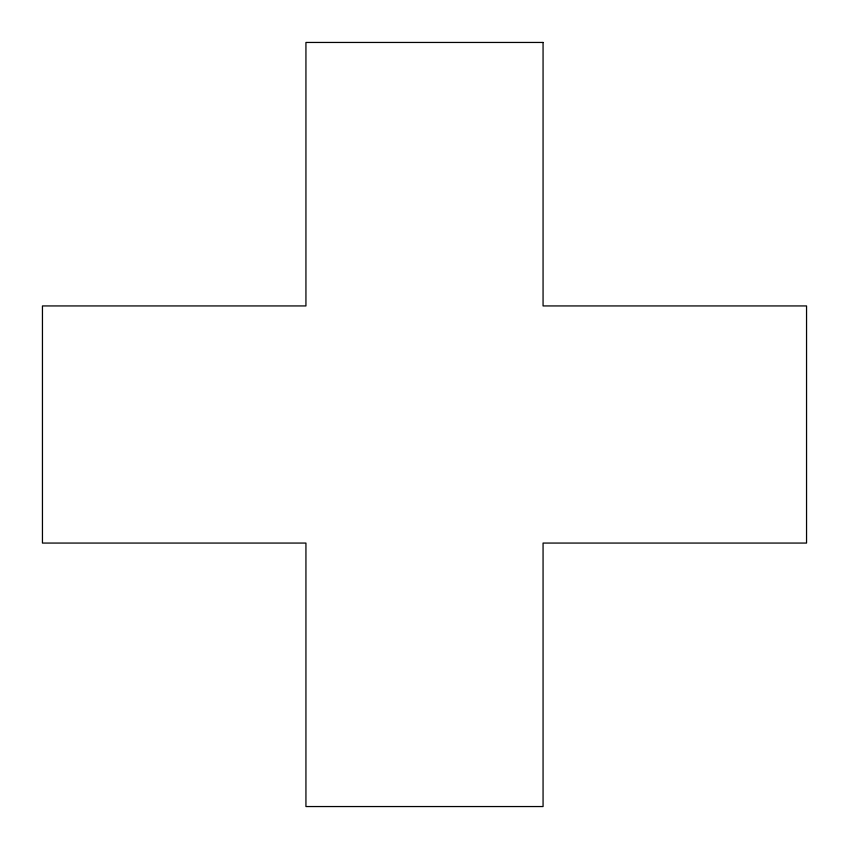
<?xml version="1.0" encoding="UTF-8"?>
<svg xmlns="http://www.w3.org/2000/svg" width="849" height="849" viewBox="0 0 849 849"><rect width="100%" height="100%" fill="white"/><g stroke="black" fill="none" stroke-linecap="round" stroke-linejoin="round"><path stroke-width="1.27" d="M543.063 42.45L305.937 42.45L305.937 305.937L42.45 305.937L42.45 543.063L305.937 543.063L305.937 806.55L543.063 806.55L543.063 543.063L806.55 543.063L806.55 305.937L543.063 305.937L543.063 42.45"/></g></svg>
